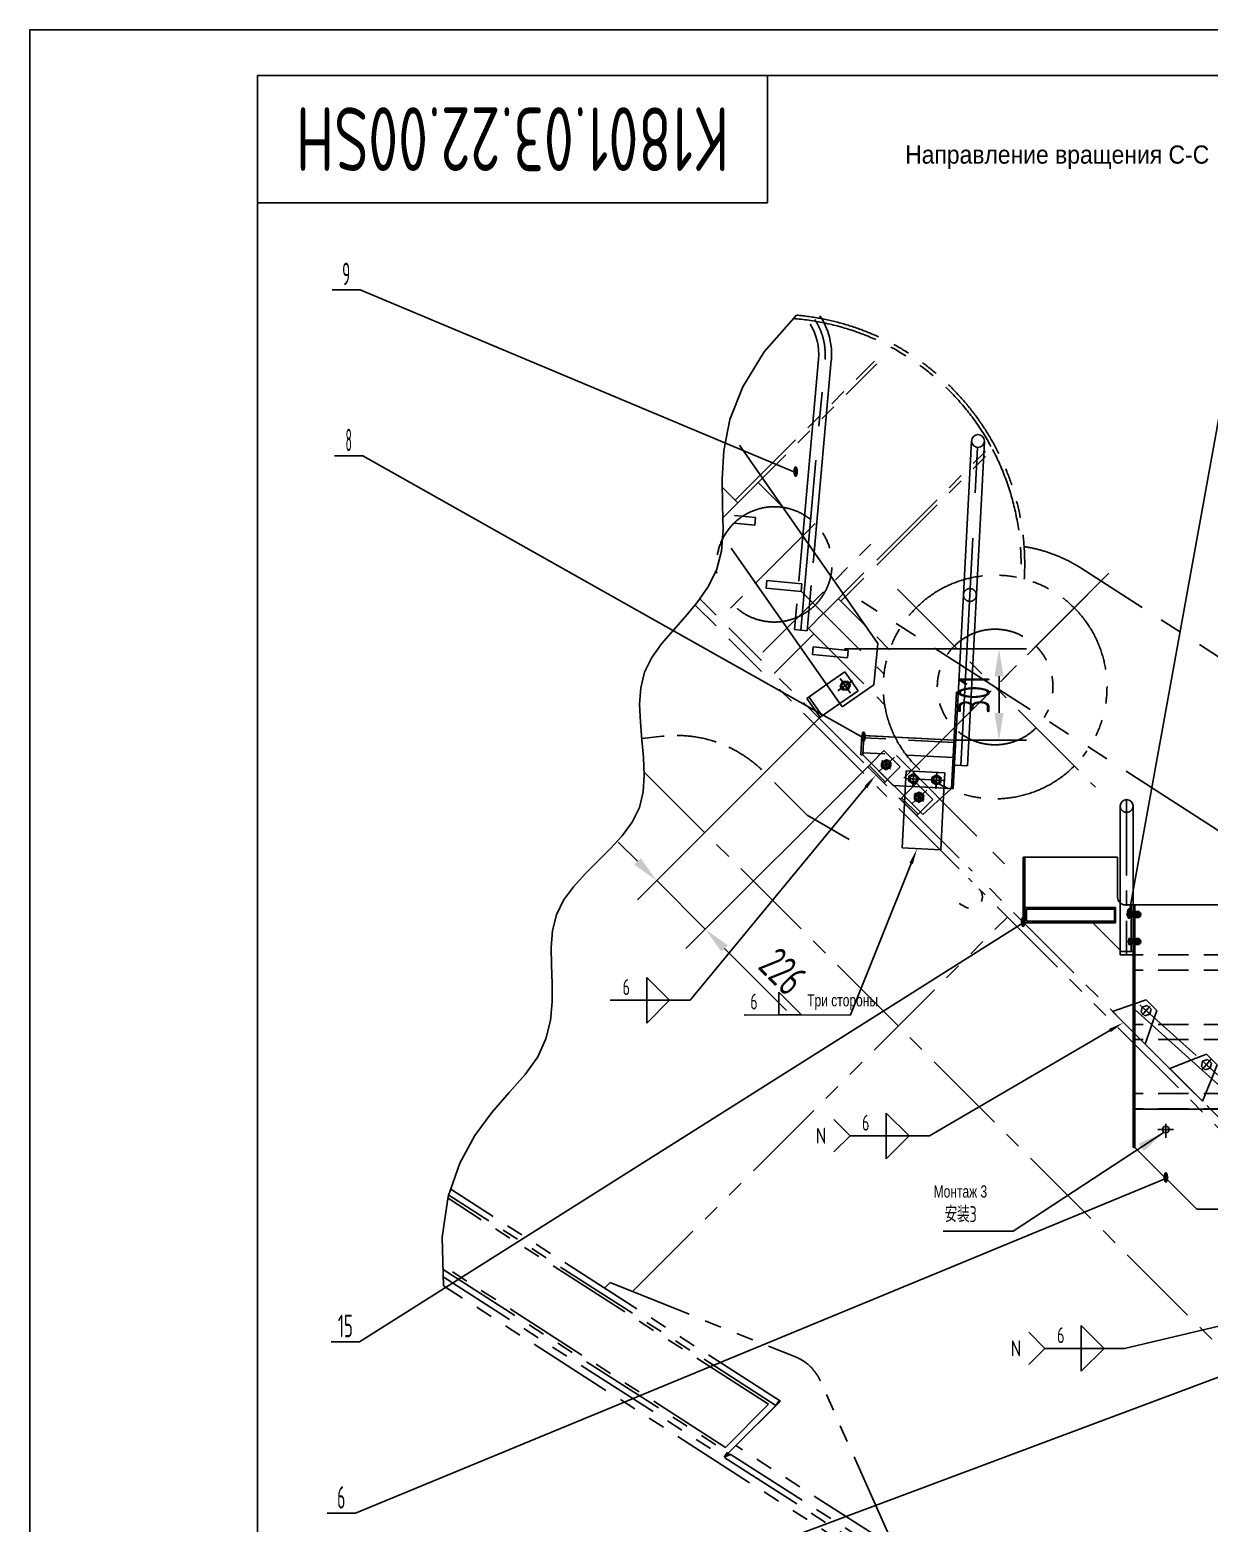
# Model space of a CAD drawing. Header units: millimetres. Extents: x 0 to 12600, y -352 to 8910.
# Drawn here: x 0 to 3884, y 3989 to 8910 of the extents above; entities that cross this region are included whole.
import ezdxf
from ezdxf.enums import TextEntityAlignment as Align

# ---------------------------------------------------------------- set-up
doc = ezdxf.new("R2010")
doc.units = ezdxf.units.MM
doc.header["$LTSCALE"] = 300
for name, pattern in [('F', [0.75, 0.5, -0.25]), ('G', [2, 1.25, -0.25, 0.25, -0.25]), ('K', [2.5, 1.25, -0.25, 0.25, -0.25, 0.25, -0.25])]:
    doc.linetypes.add(name, pattern=pattern)
for name, color, linetype in [('01', 7, 'Continuous'), ('02', 1, 'Continuous'), ('04', 2, 'F'), ('05', 4, 'G'), ('07', 6, 'K'), ('08', 1, 'Continuous'), ('11', 3, 'Continuous'), ('13', 3, 'Continuous')]:
    doc.layers.add(name, color=color, linetype=linetype)
doc.styles.get("Standard").update_dxf_attribs({"font": 'isocp', "width": 0.707, "bigfont": 'intecad.shx'})
doc.dimstyles.new('INTE', dxfattribs={"dimscale": 30, "dimtxt": 3.5, "dimasz": 3, "dimexe": 3, "dimexo": 0, "dimgap": 1, "dimtad": 1, "dimdec": 0, "dimdsep": 46, "dimtxsty": 'Standard', "dimcen": 0, "dimclrd": 1, "dimclre": 1, "dimclrt": 3, "dimaunit": 1, "dimadec": 0, "dimazin": 0, "dimtfac": 1, "dimtdec": 0, "dimtmove": 0, "dimatfit": 0, "dimfxl": 1, "dimarcsym": 0})

# ---------------------------------------------------------------- blocks, each defined once
blk = doc.blocks.new('*U46')
at = {"layer": '01'}
for p, q in [((0, 16.5), (-15, 7.8)), ((-15, 7.8), (-15, 0)), ((-15, -7.8), (-15, 0)), ((15, 7.8), (0, 16.5)), ((15, 0), (15, 7.8)), ((15, 0), (15, -7.8)), ((0, -16.5), (-15, -7.8)), ((15, -7.8), (0, -16.5))]:
    blk.add_line(p, q, dxfattribs=at)
at = {"layer": '05'}
for p, q in [((-16.9, 0), (16.3, 0)), ((0, -18.3), (0, 17.9))]:
    blk.add_line(p, q, dxfattribs=at)
blk = doc.blocks.new('9-2')
at = {"ltscale": 2}
for p, q in [((65912.2, 30202.5), (65912.2, 31273.4)), ((65954.5, 30765.4), (65954.5, 31273.4)), ((65954.5, 30125.5), (65954.5, 30765.4)), ((65954.5, 30443.5), (65960.5, 30443.5)), ((65960.5, 30125.5), (65960.5, 30443.5)), ((65960.5, 30284.5), (65960.5, 30125.5)), ((65960.5, 30284.5), (65960.5, 30125.5)), ((66264.5, 30284.5), (65960.5, 30284.5)), ((65960.5, 30284.5), (66258.5, 30284.5)), ((66258.5, 30284.5), (66258.5, 30220.5)), ((66258.5, 30284.5), (66258.5, 30220.5)), ((66264.5, 30284.5), (66264.5, 30220.5)), ((66050.5, 30034.5), (66258.5, 30220.5)), ((66258.5, 30220.5), (66152.5, 30125.5)), ((66264.5, 30220.5), (66258.5, 30220.5)), ((65912.2, 30202.5), (65954.5, 30202.5)), ((66168.2, 30188.6), (66175.2, 30181.5)), ((66239.9, 30182.5), (66183.4, 30131.7)), ((66183.8, 30204.1), (66190.8, 30196.9)), ((66229.2, 30194.3), (66239.9, 30182.5)), ((65954.5, 30125.5), (65960.5, 30125.5)), ((65960.5, 30125.5), (66050.5, 30034.5)), ((66172.6, 30143.7), (66183.4, 30131.7)), ((65985.5, 30100.2), (65985.5, 29921.5)), ((66054.7, 30087.1), (66061.8, 30080)), ((66126.4, 30081.1), (66069.9, 30030.2)), ((66070.4, 30102.6), (66077.4, 30095.5)), ((66112.5, 30089.9), (66112.5, 29921.5)), ((66115.8, 30092.9), (66126.4, 30081.1)), ((66059.1, 30042.2), (66069.9, 30030.2)), ((65985.5, 29921.5), (66112.5, 29921.5))]:
    blk.add_line(p, q, dxfattribs=at)
for centre, radius in [((65933.4, 31273.4), 21.1), ((66179.5, 30192.8), 11), ((66011.5, 30150.5), 11), ((66011.5, 30150.5), 11), ((66087.5, 30150.5), 11), ((66087.5, 30150.5), 11), ((66066.1, 30091.3), 11)]:
    blk.add_circle(centre, radius, dxfattribs=at)
for centre, start, end in [((66176, 30196.3), 44.6835, 224.6835), ((66183, 30189.2), 224.6835, 44.6835), ((66062.5, 30094.9), 44.6835, 224.6835), ((66069.6, 30087.8), 224.6835, 44.6835)]:
    blk.add_arc(centre, 11, start, end, dxfattribs=at)
at = {"layer": '04', "color": 2, "linetype": 'F'}
for p, q in [((65960.5, 30277.5), (66258.5, 30277.5)), ((65960.5, 30227.5), (66258.5, 30227.5))]:
    blk.add_line(p, q, dxfattribs=at)
at = {"layer": '04', "color": 2, "linetype": 'F', "ltscale": 2}
for p, q in [((66189.7, 30238.3), (66133.2, 30187.4)), ((66189.7, 30238.3), (66229.2, 30194.3)), ((65985.5, 30175.5), (65985.5, 30100.2)), ((65985.5, 30175.5), (66112.5, 30175.5)), ((66112.5, 30175.5), (66112.5, 30089.9)), ((66133.2, 30187.4), (66172.6, 30143.7)), ((66235.8, 30187), (66179.4, 30136.1)), ((66152.5, 30125.5), (65960.5, 30125.5)), ((66076.2, 30136.8), (66019.8, 30086)), ((66076.2, 30136.8), (66115.8, 30092.9)), ((66019.8, 30086), (66059.1, 30042.2)), ((66122.4, 30085.5), (66065.9, 30034.7))]:
    blk.add_line(p, q, dxfattribs=at)
blk.add_circle((65933.4, 30765.4), 21.1, dxfattribs=at)
at = {"layer": '05', "color": 4, "linetype": 'G', "ltscale": 2}
for p, q in [((65933.4, 30202.5), (65933.4, 31294.5)), ((66153.4, 30219.1), (66202, 30170)), ((66011.5, 30176.4), (66011.5, 30125.5)), ((66011.5, 30175.5), (66011.5, 30121.4)), ((66087.5, 30175.5), (66087.5, 30123)), ((66087.5, 30172.8), (66087.5, 30125.5)), ((66194.3, 30206.1), (66164, 30178.8)), ((65985.5, 30150.5), (66112.5, 30150.5)), ((66113.6, 30150.5), (65987.8, 30150.5)), ((66041.8, 30115.9), (66088.6, 30068.5)), ((66080.8, 30104.6), (66050.6, 30077.4))]:
    blk.add_line(p, q, dxfattribs=at)
for p in [(66011.8, 30150.9), (66087.8, 30150.5), (66179.4, 30192.4), (66065.9, 30091)]:
    blk.add_blockref('*U46', p)
blk = doc.blocks.new('*U43')
at = {"layer": '01'}
for p, q in [((0, 16.5), (-15, 7.8)), ((-15, 7.8), (-15, 0)), ((-15, -7.8), (-15, 0)), ((15, 7.8), (0, 16.5)), ((15, 0), (15, 7.8)), ((15, 0), (15, -7.8)), ((0, -16.5), (-15, -7.8)), ((15, -7.8), (0, -16.5))]:
    blk.add_line(p, q, dxfattribs=at)
at = {"layer": '05'}
for p, q in [((-16.9, 0), (16.3, 0)), ((0, -18.3), (0, 17.9))]:
    blk.add_line(p, q, dxfattribs=at)
blk = doc.blocks.new('10-1')
at = {"ltscale": 1.5}
for p, q in [((76602.3, 51442.5), (77088.9, 51850.8)), ((76668.1, 51442.5), (77116.1, 51818.4))]:
    blk.add_line(p, q, dxfattribs=at)
for p, q in [((76236, 51442.5), (76132, 51353.5)), ((76236, 51442.5), (77032.6, 51442.5)), ((76132, 51226.5), (76132, 51353.5)), ((76132, 51226.5), (76770, 51226.5)), ((76145, 51147.5), (76145, 51226.5)), ((76221, 51147.5), (76221, 51226.5)), ((76145, 51147.5), (76221, 51147.5)), ((76145, 51147.5), (76221, 51147.5))]:
    blk.add_line(p, q)
blk.add_circle((76183, 51274.5), 11)
blk.add_circle((76183, 51274.5), 11)
for radius, start in [(226.3, 91.0176), (184, 92.5659)]:
    blk.add_arc((77234.4, 51677.5), radius, start, 130)
at = {"layer": '04', "color": 2, "linetype": 'F'}
for p, q in [((76403.3, 51275.5), (76602.3, 51442.5)), ((76668.1, 51442.5), (76430.5, 51243.1)), ((76254.1, 51332.9), (76273.2, 51349)), ((76254.1, 51332.9), (76328.8, 51245.5)), ((76273.2, 51349), (76347.9, 51261.5)), ((76521, 51332.9), (76540.1, 51349)), ((76521, 51332.9), (76595.7, 51245.5)), ((76540.1, 51349), (76614.8, 51261.5)), ((76787.9, 51332.9), (76807.1, 51349)), ((76787.9, 51332.9), (76832, 51281.3)), ((76807.1, 51349), (76852.1, 51296.2)), ((76145, 51299.5), (76145, 51226.5)), ((76145, 51299.5), (76221, 51299.5)), ((76221, 51299.5), (76221, 51226.5)), ((76328.8, 51245.5), (76347.9, 51261.5)), ((76595.7, 51245.5), (76614.8, 51261.5)), ((76145, 51155.5), (76221, 51155.5))]:
    blk.add_line(p, q, dxfattribs=at)
at = {"layer": '04', "color": 2, "linetype": 'F', "ltscale": 1.5}
blk.add_line((76403.3, 51275.5), (76430.5, 51243.1), dxfattribs=at)
at = {"layer": '05', "ltscale": 1.5}
blk.add_line((76416.9, 51259.3), (77102.5, 51834.6), dxfattribs=at)
at = {"layer": '05', "color": 4, "linetype": 'G'}
for p, q in [((76183, 51244.6), (76183, 51304.3)), ((76183, 51250.4), (76183, 51299.5)), ((76153.1, 51274.5), (76212.8, 51274.5)), ((76158.4, 51274.5), (76208.8, 51274.5))]:
    blk.add_line(p, q, dxfattribs=at)
blk.add_arc((77234.4, 51677.5), 205.2, 91.1671, 130, dxfattribs=at)
at = {"rotation": 270.0000046057086}
blk.add_blockref('*U43', (76183, 51274.7), dxfattribs=at)
blk = doc.blocks.new('6-2')
at = {"ltscale": 0.666667}
for p, q in [((64999.1, 23853.9), (64999.1, 23363)), ((65041.4, 23853.9), (65041.4, 23363)), ((65530.4, 23857), (65530.4, 22890)), ((65041.4, 23528), (65041.4, 22728)), ((65047.4, 23528), (65041.4, 23528)), ((65047.4, 23528), (65047.4, 22728)), ((65524.4, 23528), (65524.4, 22525)), ((65530.4, 23528), (65524.4, 23528)), ((65530.4, 23528), (65530.4, 22525)), ((65041.4, 23363), (64999.1, 23363)), ((65572.7, 22906), (65530.4, 22906)), ((65047.4, 22855), (65524.4, 22855)), ((65524.4, 22855), (65524.4, 22525)), ((65047.4, 22728), (65041.4, 22728)), ((65251.4, 22525), (65047.4, 22728)), ((65251.4, 22525), (65524.4, 22525)), ((65530.4, 22525), (65524.4, 22525))]:
    blk.add_line(p, q, dxfattribs=at)
for centre, radius, start, end in [((65020.3, 23853.9), 21.1, 0, 180), ((65551.6, 23853.6), 21.4, 8.5041, 170.9247)]:
    blk.add_arc(centre, radius, start, end, dxfattribs=at)
at = {"layer": '01', "color": 7, "linetype": 'Continuous', "ltscale": 0.666667}
for p, q in [((65572.7, 23856.8), (65572.7, 22906)), ((65524.4, 23528), (65047.4, 23528))]:
    blk.add_line(p, q, dxfattribs=at)
at = {"layer": '01', "color": 7, "linetype": 'Continuous'}
blk.add_line((65572.7, 23061), (65530.4, 23061), dxfattribs=at)
at = {"layer": '01', "color": 7, "linetype": 'Continuous', "ltscale": 0.666667}
for centre in [(65149.4, 22788), (65422.4, 22597)]:
    blk.add_circle(centre, 11, dxfattribs=at)
at = {"layer": '04', "color": 2, "linetype": 'F', "ltscale": 0.666667}
for p, q in [((65047.4, 23504), (65041.4, 23504)), ((65047.4, 23488), (65041.4, 23488)), ((65047.4, 23415), (65041.4, 23415)), ((65047.4, 23399), (65041.4, 23399)), ((65524.4, 23363), (65047.4, 23363)), ((65524.4, 23313), (65047.4, 23313)), ((65524.4, 23134), (65047.4, 23134)), ((65524.4, 23084), (65047.4, 23084)), ((65524.4, 22906), (65047.4, 22906)), ((65524.4, 22856), (65047.4, 22856))]:
    blk.add_line(p, q, dxfattribs=at)
for centre, radius, start, end in [((65020.3, 23853.9), 21.1, 180, 0), ((65551.6, 23853.9), 21.2, 176.1896, 3.8104)]:
    blk.add_arc(centre, radius, start, end, dxfattribs=at)
at = {"layer": '05', "ltscale": 0.666667}
for p, q in [((65020.3, 23875), (65020.3, 23363)), ((65551.7, 23875), (65552.1, 22906))]:
    blk.add_line(p, q, dxfattribs=at)
at = {"layer": '05', "color": 4, "linetype": 'G', "ltscale": 0.666667}
for p, q in [((65057.2, 23496), (65032.8, 23496)), ((65056.2, 23407), (65030.5, 23407)), ((65123, 22788), (65174.3, 22788)), ((65149.4, 22806.7), (65149.4, 22760)), ((65399.1, 22597), (65449.7, 22597)), ((65422.4, 22623.5), (65422.4, 22569.8))]:
    blk.add_line(p, q, dxfattribs=at)
blk = doc.blocks.new('16-2')
at = {"ltscale": 2}
for p, q in [((38468.3, 1684.8), (38468.3, 1468.8)), ((38779.3, 1684.8), (38468.3, 1684.8)), ((38474.3, 1684.8), (38474.3, 1468.8)), ((38779.3, 1684.8), (38779.3, 1552.8)), ((38830.3, 1527.8), (38804.3, 1527.8)), ((38824.3, 1527.8), (38824.3, 1373.8)), ((38830.3, 1527.8), (38830.3, 1373.8)), ((38697.3, 1468.8), (38468.3, 1468.8)), ((38697.3, 1468.8), (38792.3, 1373.8)), ((38830.3, 1373.8), (38792.3, 1373.8))]:
    blk.add_line(p, q, dxfattribs=at)
blk.add_arc((38804.3, 1552.8), 25, 180, 270, dxfattribs=at)
at = {"layer": '04', "color": 2, "linetype": 'F', "ltscale": 2}
for p, q in [((38772.3, 1518.8), (38474.3, 1518.8)), ((38769.3, 1513.8), (38479.3, 1513.8)), ((38479.3, 1513.8), (38479.3, 1473.8)), ((38772.3, 1518.8), (38769.3, 1518.8)), ((38769.3, 1513.8), (38769.3, 1473.8)), ((38772.3, 1518.8), (38772.3, 1468.8)), ((38830.3, 1503.8), (38824.3, 1503.8)), ((38830.3, 1487.8), (38824.3, 1487.8)), ((38479.3, 1473.8), (38769.3, 1473.8)), ((38697.3, 1468.8), (38772.3, 1468.8)), ((38830.3, 1414.8), (38824.3, 1414.8)), ((38830.3, 1398.8), (38824.3, 1398.8))]:
    blk.add_line(p, q, dxfattribs=at)
at = {"layer": '05', "color": 4, "linetype": 'G', "ltscale": 2}
for p, q in [((38844.2, 1495.8), (38807.4, 1495.8)), ((38844.2, 1406.8), (38807.4, 1406.8))]:
    blk.add_line(p, q, dxfattribs=at)
blk = doc.blocks.new('6-3')
at = {"ltscale": 0.666667}
for p, q in [((36849.7, -1445.5), (37044.4, -1789.3)), ((37331.5, -1520), (37400, -1543.7)), ((37326.7, -1537.4), (37049.7, -1786.3)), ((37400, -1543.7), (37292.6, -1651.2)), ((37271.4, -1590.2), (37292.6, -1651.2)), ((37138.6, -1703), (37211.3, -1732)), ((37074.7, -1766.7), (37103.8, -1839.5)), ((37211.3, -1732), (37103.8, -1839.5)), ((37049.7, -1786.3), (37044.4, -1789.3))]:
    blk.add_line(p, q, dxfattribs=at)
at = {"layer": '01', "color": 7, "linetype": 'Continuous', "ltscale": 0.666667}
for p, q in [((37286.2, -1524), (37273.3, -1535.6)), ((37302.6, -1529.4), (37286.2, -1524)), ((37273.3, -1535.6), (37276.9, -1552.5)), ((37293.4, -1557.9), (37276.9, -1552.5)), ((37306.2, -1546.4), (37293.4, -1557.9)), ((37302.6, -1529.4), (37306.2, -1546.4)), ((37087.6, -1702.5), (37074.7, -1714.1)), ((37074.7, -1714.1), (37078.3, -1731)), ((37104, -1707.8), (37087.6, -1702.5)), ((37104, -1707.8), (37107.6, -1724.8)), ((37094.8, -1736.4), (37078.3, -1731)), ((37107.6, -1724.8), (37094.8, -1736.4))]:
    blk.add_line(p, q, dxfattribs=at)
at = {"layer": '04', "color": 2, "linetype": 'F', "ltscale": 0.666667}
for p, q in [((36849.7, -1357.3), (37326.7, -1357.3)), ((36849.7, -1407.3), (37326.7, -1407.3)), ((36844.4, -1436.3), (36849.7, -1433.3)), ((36844.4, -1436.3), (36849.7, -1445.5)), ((36849.7, -1433.3), (37049.7, -1786.3)), ((37289.7, -1505.5), (37254.4, -1540.9)), ((37289.7, -1505.5), (37331.5, -1520)), ((37254.4, -1540.9), (37271.4, -1590.2)), ((37091.1, -1684), (37055.8, -1719.3)), ((37055.8, -1719.3), (37074.7, -1766.7)), ((37091.1, -1684), (37138.6, -1703))]:
    blk.add_line(p, q, dxfattribs=at)
at = {"layer": '04', "ltscale": 0.666667}
for p, q in [((37326.7, -1519.8), (37326.7, -1615.2)), ((37332.7, -1522.2), (37332.7, -1609.8))]:
    blk.add_line(p, q, dxfattribs=at)
at = {"layer": '05', "color": 4, "linetype": 'G', "ltscale": 0.666667}
for p, q in [((37310.9, -1521.9), (37038.5, -1766.6)), ((37303.9, -1528.1), (37274.3, -1554.7)), ((37276.4, -1526), (37302.4, -1554.9)), ((37282.4, -1532.7), (37297.1, -1549)), ((37073.8, -1700.1), (37106.6, -1736.5)), ((37105.3, -1706.6), (37075.7, -1733.2)), ((37076.4, -1702.9), (37105.8, -1735.7)), ((37076.5, -1703), (37105.9, -1735.8)), ((37077.2, -1703.8), (37103.2, -1732.7))]:
    blk.add_line(p, q, dxfattribs=at)
blk = doc.blocks.new('Q7')
at = {"layer": '07', "linetype": 'K', "ltscale": 0.75}
blk.add_hatch(color=6, dxfattribs=at).paths.add_polyline_path([(51585.8, -3371.7), (51574.4, -3379.1), (51596.7, -3388.6)])
at = {"layer": '05', "color": 4, "linetype": 'G'}
blk.add_line((51004.9, -1150.9), (50329.1, -475.2), dxfattribs=at)
at = {"layer": '05', "color": 4, "linetype": 'G', "ltscale": 0.75}
blk.add_line((51860, -1130.3), (47232.2, -5758.1), dxfattribs=at)
at = {"layer": '07', "color": 6, "linetype": 'K', "ltscale": 0.75}
for p, q in [((51592.9, -284.4), (51093.4, 215.1)), ((51560, -234.6), (51101.8, 223.6)), ((51094.2, -432), (50709.6, -47.4)), ((51094.2, -449), (50703.6, -58.4)), ((51402.8, -258.2), (51484.7, -176.2)), ((51603.2, -191.4), (51551.6, -243.1)), ((51592.9, -284.4), (51601.2, -292.7)), ((51297, -311.7), (51596, -610.6)), ((51468.7, -735), (51113, -379.4)), ((51269.8, -607.6), (51136.5, -474.3)), ((51212.1, -566.9), (51136.5, -491.3)), ((51619.2, -474.5), (51624.3, -469.4)), ((51026.1, -528.1), (50373.7, -1180.5)), ((51345.1, -532.3), (51136.5, -740.8)), ((50399, -545.1), (50913.7, -1059.7)), ((51136.5, -642.5), (51220.6, -558.4)), ((51623.2, -613.3), (51676.8, -559.8)), ((51623.2, -648.7), (51691.9, -580)), ((51269.4, -607.2), (51319.3, -657.1)), ((51051.6, -727.5), (51094.2, -684.8)), ((51319.3, -657.1), (51136.5, -839.8)), ((51431.4, -805.2), (51301.2, -675.1)), ((51473.2, -763.3), (51580.9, -655.6)), ((51473.2, -798.7), (51580.9, -691)), ((51094.2, -783.1), (51070.1, -807.3)), ((51136.5, -1100), (51430.9, -805.6)), ((51094.2, -882.1), (51068, -908.4)), ((51136.5, -1135.4), (51430.9, -841)), ((51800.1, -1012.3), (51867.7, -1020)), ((50822.1, -1414.5), (51094.2, -1142.3)), ((50822.1, -1449.8), (51094.2, -1177.7)), ((51430.9, -1164.8), (51323.6, -1272.2)), ((51323.6, -1272.2), (51185.4, -1352.5)), ((50779.8, -1456.8), (50791.7, -1444.8)), ((47262.7, -4973.9), (50749.4, -1487.1)), ((47316.4, -4955.5), (50749.4, -1522.5)), ((50779.8, -1492.1), (50791.7, -1480.2)), ((50822.1, -1563.5), (50803.1, -1574.5)), ((51898.2, -2842.7), (50663.7, -1608.2)), ((51411.5, -3203.3), (52497, -2505.4)), ((51425.9, -3217.8), (52503.7, -2524.9)), ((51450.4, -3213.9), (52506.1, -2535.2)), ((48027.8, -5659.2), (52522.4, -2769.6)), ((48045.4, -5671.7), (52521.8, -2793.8)), ((51592.2, -3355.8), (52522.7, -2757.6)), ((49146.9, -4993.2), (52521.1, -2824)), ((51972.6, -2812.8), (51362.1, -3057.6)), ((51990.7, -2830.9), (51972.6, -2812.8)), ((51054.3, -3644.5), (51279.8, -3137)), ((51411.5, -3203.3), (51558.3, -3350.2)), ((51426, -3217.9), (51415.2, -3201.1)), ((51425.9, -3217.8), (51582.2, -3374.1)), ((51450.4, -3213.9), (51592.2, -3355.8)), ((51499.9, -3291.7), (51487.9, -3279.7)), ((51063.3, -3668.5), (51558.4, -3350.2)), ((51596.7, -3388.6), (51574.4, -3379.1)), ((51585.8, -3371.7), (51596.7, -3388.6))]:
    blk.add_line(p, q, dxfattribs=at)
at = {"layer": '07', "color": 6, "linetype": 'K'}
for p, q in [((48328.3, -1805.8), (50421.1, -458.5)), ((48065.8, -2548.6), (51144, -566.9)), ((51029.4, -1076.3), (50673.1, -1432.7))]:
    blk.add_line(p, q, dxfattribs=at)
at = {"layer": '07', "color": 6, "linetype": 'K', "ltscale": 0.75}
for centre, radius, start, end in [((51431.7, -446.4), 825, 95.0684, 183.3341), ((51431.7, -446.4), 813, 94.4462, 151.3806), ((51431.7, -446.4), 813, 152.2066, 183.1725), ((51431.4, -446), 190, 45, 170.3833), ((51431.4, -446), 190, 9.6167, 45), ((50704.1, -850.1), 368.5, 224.9223, 218.3302), ((51431.4, -446), 190, 183.1859, 225), ((51431.4, -446), 190, 225, 321.9289), ((50704.1, -850.1), 190.5, 224.8496, 212.0164), ((51754.2, -1415.7), 406, 90.3229, 108.8221), ((51754.2, -1415.7), 406, 83.5104, 84.3442), ((51754.2, -1415.7), 406, 115.2658, 133.7957), ((50784.1, -1541.6), 38, 135, 204.308), ((50784.1, -1541.6), 38, 281.6429, 300.1478), ((51418.7, -3198.7), 152, 111.8465, 156.052)]:
    blk.add_arc(centre, radius, start, end, dxfattribs=at)
at = {"layer": '07', "color": 6, "linetype": 'K'}
blk.add_arc((50682.3, -864.2), 482.5, 98.7546, 122.7727, dxfattribs=at)
blk = doc.blocks.new('*D76')
at = {"layer": '08', "color": 1, "lineweight": -2}
for p, q in [((2603.2, 6644.7), (2001.2, 6042.6)), ((2763, 6484.9), (2161, 5882.8)), ((2001.2, 6169.9), (1937.5, 6233.5)), ((2064.8, 6106.2), (2224.6, 5946.4)), ((2288.3, 5882.8), (2492.7, 5678.3))]:
    blk.add_line(p, q, dxfattribs=at)
at = {"layer": '08', "color": 1}
for points in [[(2011.8, 6180.5), (1990.6, 6159.3), (2064.8, 6106.2)], [(2298.9, 5893.4), (2277.7, 5872.2), (2224.6, 5946.4)]]:
    blk.add_solid(points, dxfattribs=at)
at = {"layer": 'Defpoints', "color": 0}
for p in [(2603.2, 6644.7), (2763, 6484.9), (2224.6, 5946.4)]:
    blk.add_point(p, dxfattribs=at)
at = {"layer": '08', "color": 3, "insert": (2480.7, 5807.1), "char_height": 105, "attachment_point": 5, "rotation": 315}
blk.add_mtext('226', dxfattribs=at)
blk = doc.blocks.new('*D77')
at = {"layer": '08', "color": 1, "lineweight": -2}
for p, q in [((2683.4, 6869.7), (3282.2, 6869.7)), ((3192.2, 6779.7), (3192.2, 6658.8)), ((3044.1, 6568.8), (3282.2, 6568.8))]:
    blk.add_line(p, q, dxfattribs=at)
at = {"layer": '08', "color": 1}
for points in [[(3177.2, 6779.7), (3207.2, 6779.7), (3192.2, 6869.7)], [(3177.2, 6658.8), (3207.2, 6658.8), (3192.2, 6568.8)]]:
    blk.add_solid(points, dxfattribs=at)
at = {"layer": 'Defpoints', "color": 0}
for p in [(2683.4, 6869.7), (3044.1, 6568.8), (3192.2, 6568.8)]:
    blk.add_point(p, dxfattribs=at)
at = {"layer": '08', "color": 3, "insert": (3109.7, 6719.3), "char_height": 105, "attachment_point": 5, "rotation": 90}
blk.add_mtext('301', dxfattribs=at)
blk = doc.blocks.new('*U88')
at = {"layer": '01'}
for p, q in [((-9.2, 3.1), (-9.2, 0)), ((0, 3.1), (-9.2, 3.1)), ((-9.2, 0), (0, 0)), ((0, 0), (-1.8, 3.1)), ((0, 3.1), (1.8, 0)), ((0, 3.1), (9.2, 3.1)), ((9.2, 0), (0, 0)), ((9.2, 3.1), (9.2, 0))]:
    blk.add_line(p, q, dxfattribs=at)
at = {"layer": '05'}
blk.add_line((0, 5.2), (0, -2.1), dxfattribs=at)
blk = doc.blocks.new('*U89')
at = {"layer": '01'}
for p, q in [((-10.8, 0), (-10.8, 10)), ((-10.8, 10), (0, 10)), ((-10.8, 6), (0, 6)), ((0, 10), (0, 0)), ((0, -10), (0, 0)), ((-10.8, 0), (-10.8, -10)), ((-10.8, -6), (0, -6)), ((-10.8, -10), (0, -10))]:
    blk.add_line(p, q, dxfattribs=at)
at = {"layer": '05'}
blk.add_line((-11.9, 0), (1.1, 0), dxfattribs=at)
blk = doc.blocks.new('*U90')
at = {"layer": '01'}
for p, q in [((-7.5, 0), (-7.5, 10)), ((-7.5, 10), (0, 10)), ((0, 6), (-7.5, 6)), ((-7.5, 0), (-7.5, -10)), ((0, 10), (0, 0)), ((0, 6), (30, 6)), ((0, -10), (0, 0)), ((5.2, 6), (5.2, 0)), ((5.2, -6), (5.2, 0)), ((30, 6), (30, 0)), ((30, -6), (30, 0)), ((0, -6), (-7.5, -6)), ((-7.5, -10), (0, -10)), ((0, -6), (30, -6))]:
    blk.add_line(p, q, dxfattribs=at)
at = {"layer": '02'}
for p, q in [((30, 4.8), (5.2, 4.8)), ((30, -4.8), (5.2, -4.8))]:
    blk.add_line(p, q, dxfattribs=at)
at = {"layer": '05'}
blk.add_line((-10.6, 0), (33.5, 0), dxfattribs=at)
blk = doc.blocks.new('*U104', base_point=(251.96, 168.31))
at = {"layer": '01'}
for p, q in [((251.96, 168.31), (251.96, 182.31)), ((195.96, 168.31), (251.96, 168.31))]:
    blk.add_line(p, q, dxfattribs=at)
blk = doc.blocks.new('*U105')
at = {"layer": '04'}
blk.add_blockref('*U104', (0, 0), dxfattribs=at)
blk = doc.blocks.new('*U106')
at = {"layer": '01'}
for points in [[(415, 292), (25, 292)], [(25, 292), (25, 5)]]:
    blk.add_lwpolyline(points, dxfattribs=at)
at = {"layer": '02'}
for points in [[(420, 297), (0, 297)], [(0, 297), (0, 0)]]:
    blk.add_lwpolyline(points, dxfattribs=at)

msp = doc.modelspace()

# ---------------------------------------------------------------- linework, layer by layer
at = {"layer": '01'}
for points in [[(2031.9, 5787.1), (2106.9, 5712.1), (2031.9, 5712.1)], [(2031.9, 5637.1), (2106.9, 5712.1), (2031.9, 5712.1)], [(2467, 5738.5), (2542, 5663.5), (2467, 5663.5)], [(2820.8, 5340), (2895.8, 5265), (2820.8, 5265)], [(2820.8, 5190), (2895.8, 5265), (2820.8, 5265)], [(3463.3, 4639.9), (3538.3, 4564.9), (3463.3, 4564.9)], [(3463.3, 4489.9), (3538.3, 4564.9), (3463.3, 4564.9)]]:
    msp.add_lwpolyline(points, close=True, dxfattribs=at)
at = {"layer": '02'}
for p, q in [((3620.2, 5994.4), (4056.2, 8407.2)), ((1088.3, 8053.7), (995.3, 8053.7)), ((2522.4, 7450.9), (1088.3, 8053.7)), ((1096.7, 7506.3), (1003.7, 7506.3)), ((2746.1, 6577.4), (1096.7, 7506.3)), ((3271.7, 5967.4), (1085.8, 4586.7)), ((3741.7, 5124.9), (1072.1, 4021.6)), ((4538.3, 4703.1), (1080.5, 3409.5)), ((1085.8, 4586.7), (992.8, 4586.7)), ((1072.1, 4021.6), (979.1, 4021.6))]:
    msp.add_line(p, q, dxfattribs=at)
for points in [[(1362.4, 4770.5), (1358.5, 4931.5), (1378.2, 5064.8), (1415.7, 5174.9), (1465.4, 5266), (1521.6, 5342.3), (1578.7, 5408.1), (1631, 5467.8), (1672.8, 5525.4), (1700, 5584.6), (1714.6, 5645.2), (1720.1, 5706.5), (1720.1, 5767.6), (1717.9, 5827.7), (1717.2, 5886), (1721.5, 5941.5), (1734.2, 5993.6), (1757.9, 6041.5), (1790.5, 6086.3), (1829.2, 6128.8), (1870.9, 6170.3), (1912.5, 6211.7), (1951.2, 6254.3), (1983.8, 6299), (2007.5, 6347), (2020.1, 6399), (2023.8, 6454.2), (2021.5, 6511.7), (2016.1, 6570.2), (2010.8, 6628.7), (2008.5, 6686.2), (2012.1, 6741.4), (2024.8, 6793.4), (2048.4, 6841.5), (2080.8, 6886.8), (2118.7, 6931), (2158.9, 6975.7), (2198.2, 7022.5), (2233.3, 7073.1), (2261.1, 7129), (2278.2, 7191.8), (2283.1, 7262.9), (2281.3, 7342.1), (2279.8, 7429.3), (2285.6, 7523.9), (2306, 7625.6), (2347.9, 7734.1), (2418.4, 7849), (2524.6, 7969.9)], [(2753.3, 6414.2), (2174.4, 5712.1), (1911.9, 5712.1)], [(2902.9, 6163), (2703.1, 5663.5), (2352.4, 5662.4)], [(3557.3, 5612.3), (2963.3, 5265), (2700.8, 5265)], [(2648.4, 5318.7), (2701.4, 5265.6), (2648.4, 5212.6)], [(4420.9, 4757.4), (3605.8, 4564.9), (3343.3, 4564.9)], [(3290.2, 4617.9), (3343.3, 4564.9), (3290.2, 4511.8)]]:
    msp.add_lwpolyline(points, dxfattribs=at)
for points in [[(2786.7, 6454.7, 0, 12, 0), (2753.3, 6414.2, 12, 12, 0)], [(2922.4, 6211.7, 0, 12, 0), (2902.9, 6163, 12, 12, 0)], [(3602.6, 5638.8, 0, 12, 0), (3557.3, 5612.3, 12, 12, 0)]]:
    msp.add_lwpolyline(points, format="xyseb", dxfattribs=at)

# ---------------------------------------------------------------- block references
at = {"layer": '01', "xscale": -1}
for name, p, rotation in [('10-1', (4227.7, -85069.5), 304.9044819287702), ('9-2', (67329.2, -27126.3), 356.9999999999966)]:
    msp.add_blockref(name, p, dxfattribs=dict(at, rotation=rotation))
at = {"layer": '01'}
for name, p in [('6-2', (-61407.7, -17501.6)), ('16-2', (-35196.6, 4498.7))]:
    msp.add_blockref(name, p, dxfattribs=at)
at = {"layer": '01', "xscale": -1}
msp.add_blockref('6-3', (40966.4, 7218.8), dxfattribs=at)
at = {"layer": '04', "xscale": 30, "yscale": 30, "zscale": 30}
msp.add_blockref('*U106', (0, 0), dxfattribs=at)
at = {"layer": '04', "xscale": 30, "yscale": 30}
msp.add_blockref('*U105', (2430, 8340), dxfattribs=at)
at = {"layer": '04'}
for p in [(3627.7, 5994.4), (3627.7, 5905.4)]:
    msp.add_blockref('*U90', p, dxfattribs=at)
for name, p, rotation in [('*U89', (3642.8, 5994.4), 180), ('*U88', (3639.7, 5994.4), 270), ('*U88', (3639.7, 5905.4), 270), ('*U89', (3642.8, 5905.4), 180)]:
    msp.add_blockref(name, p, dxfattribs=dict(at, rotation=rotation))
at = {"layer": '05', "xscale": -1}
msp.add_blockref('Q7', (53883.5, 7594.5), dxfattribs=at)

# ---------------------------------------------------------------- texts
at = {"layer": '02', "width": 0.605172}
for p, p2 in [((2513.4, 7435.9), (2531.4, 7435.9)), ((2737.1, 6562.4), (2755.1, 6562.4)), ((3611.2, 5979.4), (3629.2, 5979.4)), ((3262.7, 5952.4), (3280.7, 5952.4)), ((3732.7, 5109.9), (3750.7, 5109.9))]:
    msp.add_text('●', height=30, dxfattribs=at).set_placement(p, p2, align=Align.FIT)
at = {"layer": '04', "attachment_point": 1}
for s, insert, char_height in [('{\\fArial|b0|i0|c204|p34;\\W0.9;\\C3;Направление вращения С-С}', (2883.1, 8529.1), 60), ('{\\fArial|b0|i0|c204|p34;\\C3;Три стороны}', (2560.5, 5731.9), 40), ('{\\fArial|b0|i0|c204|p34;\\C3;Монтаж 3}', (2977, 5101.8), 40)]:
    msp.add_mtext(s, dxfattribs=dict(at, insert=insert, char_height=char_height))
at = {"layer": '07', "color": 3, "insert": (3118.7, 4980.6), "char_height": 52.5, "attachment_point": 9}
msp.add_mtext('安装3', dxfattribs=at)
at = {"layer": '11', "width": 0.696129}
msp.add_text('K1801.03.22.00SH', height=210, rotation=180, dxfattribs=at).set_placement((2303, 8655), (877, 8655), align=Align.FIT)
at = {"layer": '11'}
for s, height, width, p, p2 in [('9', 74.2, 0.579528, (1028.4, 8068.7), (1055.2, 8068.7)), ('8', 74.2, 0.514182, (1039.7, 7521.3), (1060.7, 7521.3)), ('15', 74.25, 0.609833, (1014.5, 4601.7), (1064, 4601.7)), ('6', 74.2, 0.600695, (1012.3, 4036.6), (1039, 4036.6))]:
    msp.add_text(s, height=height, dxfattribs=dict(at, width=width)).set_placement(p, p2, align=Align.FIT)
at = {"layer": '13', "width": 0.707}
for p in [(1952.4, 5729.3), (2373, 5681.9), (2741.3, 5282.2), (3383.8, 4582.1)]:
    msp.add_text('6', height=52.5, dxfattribs=at).set_placement(p)
at = {"layer": '13', "width": 1.010989}
for p, p2 in [((2588.9, 5239.4), (2623.4, 5239.4)), ((3230.8, 4538.6), (3265.3, 4538.6))]:
    msp.add_text('N', height=52.5, dxfattribs=at).set_placement(p, p2, align=Align.FIT)

# ---------------------------------------------------------------- dimensions: what is measured, and where the dimension line sits
at = {"layer": '08'}
dim = msp.add_linear_dim(base=(3192.2, 6568.8), p1=(2683.4, 6869.7), p2=(3044.1, 6568.8), angle=90, dimstyle='INTE', dxfattribs=at)
dim.commit()
dim.dimension.update_dxf_attribs({"geometry": '*D77', "text_midpoint": (3109.7, 6719.3)})
dim = msp.add_aligned_dim(p1=(2603.2, 6644.7), p2=(2763, 6484.9), distance=-761.4, dimstyle='INTE', dxfattribs=at)
dim.commit()
dim.dimension.update_dxf_attribs({"geometry": '*D76', "text_midpoint": (2480.7, 5807.1)})

# ---------------------------------------------------------------- leaders
at = {"layer": '02', "color": 1, "linetype": 'Continuous', "annotation_type": 0, "has_hookline": 1, "hookline_direction": 1, "text_width": 111}
msp.add_leader([(3736.2, 5276.9), (3238.7, 4950.6), (3148.7, 4950.6)], dimstyle='INTE', dxfattribs=at)

doc.saveas('drawing.dxf')
